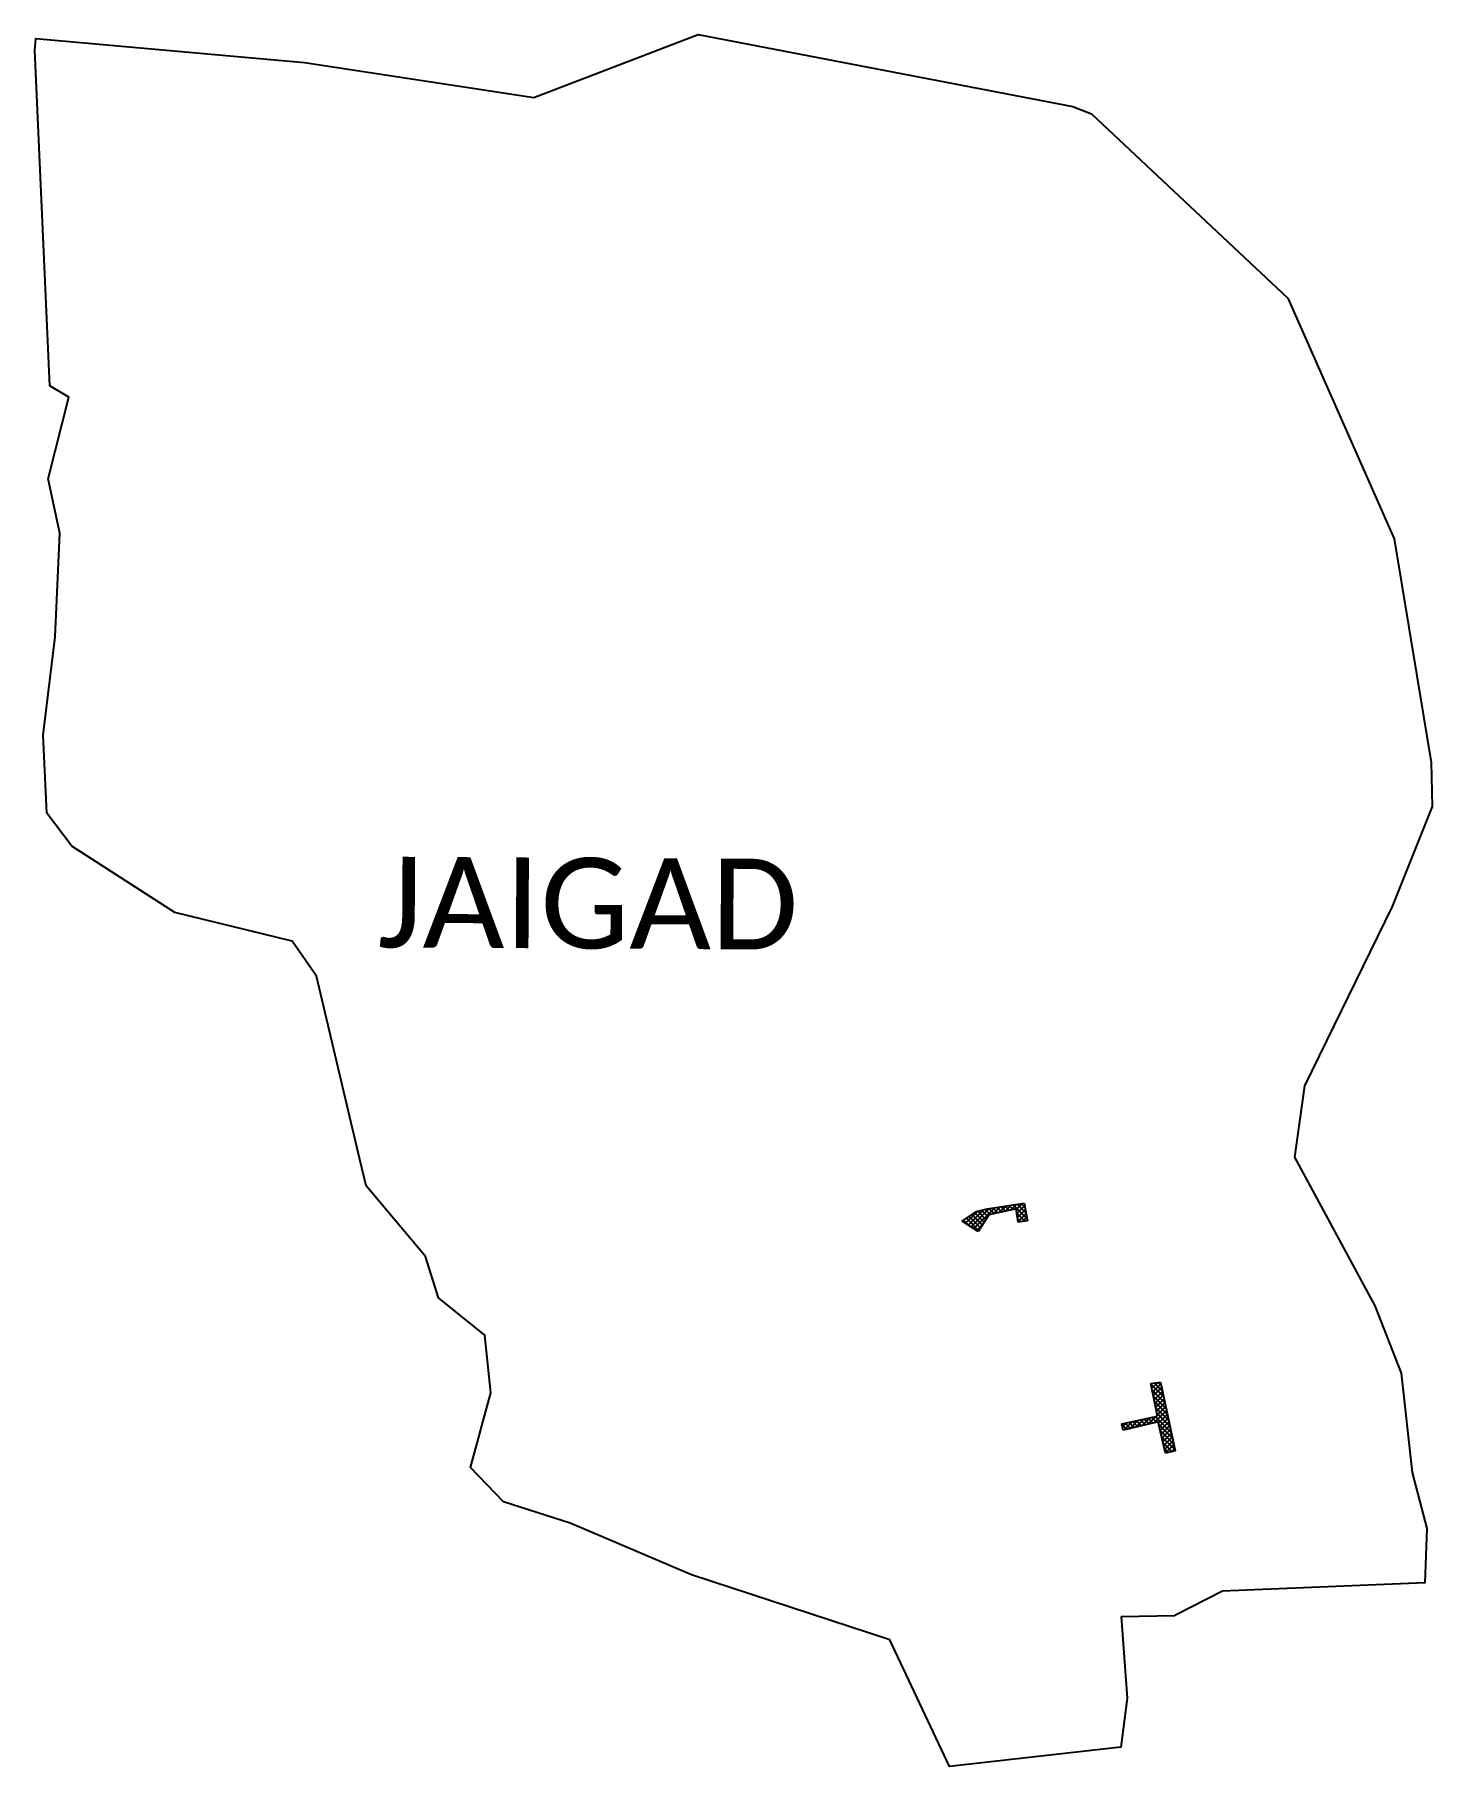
# Model space of a CAD drawing. Header units: metres. Extents: x 309933 to 311536, y 1912399 to 1914386.
import ezdxf

# ---------------------------------------------------------------- set-up
doc = ezdxf.new("R2010")
doc.units = ezdxf.units.M
doc.header["$MEASUREMENT"] = 0
for name, color, linetype in [('JETTY', 51, 'Continuous'), ('JETTY HATCH', 210, 'Continuous'), ('village', 3, 'Continuous'), ('VILLAGE NAME', 250, 'Continuous')]:
    doc.layers.add(name, color=color, linetype=linetype)
doc.styles.get("Standard").update_dxf_attribs({"font": 'arial.ttf'})

msp = doc.modelspace()

# ---------------------------------------------------------------- linework, layer by layer
at = {"layer": 'JETTY'}
for p, q in [((310996.9, 1913024.3), (311013.5, 1913035.3)), ((311013.5, 1913035.3), (311025.7, 1913038.2)), ((311027.7, 1913031.6), (311015.5, 1913012.5)), ((311025.7, 1913038.2), (311068.2, 1913044.9)), ((311059, 1913038.2), (311027.7, 1913031.6)), ((311061.3, 1913023), (311059, 1913038.2)), ((311068.2, 1913044.9), (311072, 1913024.5)), ((311015.5, 1913012.5), (310996.9, 1913024.3)), ((311072, 1913024.5), (311061.3, 1913023)), ((311213.3, 1912838), (311224.5, 1912839.4)), ((311221, 1912800.3), (311213.3, 1912838)), ((311224.5, 1912839.4), (311241.4, 1912760.5)), ((311180.2, 1912791.5), (311221, 1912800.3)), ((311181.7, 1912784.3), (311180.2, 1912791.5)), ((311221.7, 1912794.1), (311181.7, 1912784.3)), ((311230.2, 1912758.1), (311221.7, 1912794.1)), ((311241.4, 1912760.5), (311230.2, 1912758.1))]:
    msp.add_line(p, q, dxfattribs=at)
at = {"layer": 'JETTY HATCH', "linetype": 'Continuous'}
for p, q in [((311000.7, 1913021.8), (311014.4, 1913035.5)), ((311004, 1913019.8), (311021.4, 1913037.2)), ((311018.1, 1913016.6), (311005, 1913029.7)), ((311007.2, 1913017.7), (311028, 1913038.6)), ((311020.2, 1913019.8), (311008.2, 1913031.8)), ((311010.5, 1913015.7), (311034.3, 1913039.6)), ((311022.2, 1913023), (311011.4, 1913033.9)), ((311024.3, 1913026.3), (311014.9, 1913035.7)), ((311026.4, 1913029.5), (311019.2, 1913036.7)), ((311029.3, 1913031.9), (311023.5, 1913037.7)), ((311033.6, 1913032.9), (311027.9, 1913038.5)), ((311038, 1913033.8), (311032.5, 1913039.3)), ((311032.8, 1913032.7), (311040.6, 1913040.6)), ((311042.4, 1913034.7), (311037.1, 1913040)), ((311039.5, 1913034.1), (311046.9, 1913041.5)), ((311046.8, 1913035.6), (311041.7, 1913040.7)), ((311046.2, 1913035.5), (311053.2, 1913042.5)), ((311051.2, 1913036.5), (311046.3, 1913041.4)), ((311055.5, 1913037.5), (311050.8, 1913042.2)), ((311052.9, 1913036.9), (311059.5, 1913043.5)), ((311071.5, 1913026.8), (311055.4, 1913042.9)), ((311059.1, 1913037.8), (311065.8, 1913044.5)), ((311059.8, 1913033.2), (311068.7, 1913042.1)), ((311068.9, 1913024.1), (311059.8, 1913033.3)), ((311070.4, 1913033.3), (311060, 1913043.6)), ((311060.5, 1913028.5), (311069.6, 1913037.6)), ((311061.1, 1913023.9), (311070.4, 1913033.2)), ((311069.2, 1913039.8), (311064.6, 1913044.3)), ((311066.2, 1913023.7), (311071.2, 1913028.7)), ((310997.5, 1913023.9), (310999.8, 1913026.2)), ((311004.8, 1913019.2), (310998.6, 1913025.4)), ((311016.1, 1913013.3), (311001.8, 1913027.6)), ((311013.7, 1913013.6), (311020.7, 1913020.6)), ((311064.3, 1913023.5), (311060.7, 1913027)), ((311213.5, 1912836.9), (311214.8, 1912838.2)), ((311228.1, 1912822.5), (311213.5, 1912837.1)), ((311214.4, 1912832.5), (311220.9, 1912838.9)), ((311229.6, 1912815.7), (311214.8, 1912830.4)), ((311215.3, 1912828.1), (311224.8, 1912837.6)), ((311216.2, 1912823.7), (311225.8, 1912833.2)), ((311226.6, 1912829.2), (311217.4, 1912838.5)), ((311225.2, 1912836), (311222.1, 1912839.1)), ((311231, 1912809), (311216.2, 1912823.8)), ((311217.1, 1912819.3), (311226.7, 1912828.9)), ((311232.5, 1912802.2), (311217.6, 1912817.1)), ((311218, 1912814.9), (311227.7, 1912824.5)), ((311218.9, 1912810.5), (311228.6, 1912820.2)), ((311233.9, 1912795.4), (311218.9, 1912810.5)), ((311219.8, 1912806.1), (311229.5, 1912815.8)), ((311220.7, 1912801.7), (311230.5, 1912811.4)), ((311185.8, 1912785.3), (311180.4, 1912790.7)), ((311180.9, 1912788.3), (311185.1, 1912792.5)), ((311182.3, 1912784.4), (311191.8, 1912794)), ((311190, 1912786.3), (311184, 1912792.3)), ((311194.3, 1912787.4), (311188.4, 1912793.3)), ((311189.3, 1912786.1), (311198.6, 1912795.5)), ((311198.5, 1912788.4), (311192.7, 1912794.2)), ((311196.3, 1912787.8), (311205.4, 1912796.9)), ((311202.8, 1912789.4), (311197.1, 1912795.1)), ((311207.1, 1912790.5), (311201.5, 1912796.1)), ((311203.3, 1912789.6), (311212.1, 1912798.4)), ((311211.3, 1912791.5), (311205.8, 1912797)), ((311215.6, 1912792.6), (311210.2, 1912798)), ((311210.3, 1912791.3), (311218.9, 1912799.8)), ((311219.9, 1912793.6), (311214.6, 1912798.9)), ((311217.3, 1912793), (311231.4, 1912807.1)), ((311236.8, 1912781.9), (311218.9, 1912799.8)), ((311235.4, 1912788.7), (311220.3, 1912803.8)), ((311222.1, 1912792.5), (311232.4, 1912802.7)), ((311238.3, 1912775.2), (311222.5, 1912791)), ((311223.1, 1912788.2), (311233.3, 1912798.3)), ((311224.1, 1912783.9), (311234.2, 1912794)), ((311225.1, 1912779.6), (311235.2, 1912789.6)), ((311239.7, 1912768.4), (311224.1, 1912784.1)), ((311241.2, 1912761.7), (311225.7, 1912777.1)), ((311226.1, 1912775.3), (311236.1, 1912785.2)), ((311227.2, 1912771), (311237.1, 1912780.9)), ((311237.8, 1912759.7), (311227.3, 1912770.2)), ((311228.2, 1912766.7), (311238, 1912776.5)), ((311229.2, 1912762.4), (311238.9, 1912772.2)), ((311233.4, 1912758.8), (311229, 1912763.3)), ((311230.2, 1912758.2), (311239.9, 1912767.8)), ((311236.9, 1912759.5), (311240.8, 1912763.4))]:
    msp.add_line(p, q, dxfattribs=at)
at = {"layer": 'village'}
msp.add_lwpolyline([(311179.3, 1912570.7), (311240.9, 1912571.6)], dxfattribs=at)
at = {"layer": 'village', "color": 3}
for points in [[(309950.7, 1913982.7, 0), (309933.3, 1914367.7, 0), (309934.8, 1914381.2, 0), (310242.9, 1914353.7, 0), (310505.7, 1914313.5, 0), (310694.3, 1914385.8, 0), (311124.1, 1914303.2, 0), (311145.4, 1914294.8, 0), (311370.4, 1914083.3, 0), (311492.3, 1913807.3, 0), (311534.7, 1913550.5, 0), (311536.2, 1913500.1, 0), (311490.3, 1913385.4, 0), (311389.5, 1913179.7, 0), (311378.3, 1913097.8, 0), (311470.3, 1912927.1, 0), (311500.6, 1912849.9, 0), (311513, 1912735.9, 0), (311530.1, 1912671.7, 0), (311527.6, 1912609.2, 0), (311295.6, 1912599.8, 0), (311240.9, 1912571.6, 0)], [(311179.3, 1912570.7, 0), (311186.1, 1912476.9, 0), (311179, 1912420.8, 0), (310982.4, 1912398.6, 0), (310914, 1912543.9, 0), (310686.7, 1912618.4, 0), (310547.3, 1912677.7, 0), (310470.9, 1912702.2, 0), (310433.1, 1912741.5, 0), (310456.4, 1912827.2, 0), (310449.6, 1912893.4, 0), (310396.5, 1912936.1, 0), (310381.4, 1912983.7, 0), (310313.3, 1913064.6, 0), (310306.1, 1913094.8, 0), (310256.6, 1913305.5, 0), (310228.5, 1913345.5, 0), (310093.9, 1913378.4, 0), (309976, 1913454.7, 0), (309947.3, 1913492.6, 0), (309943.2, 1913581.8, 0), (309956.6, 1913694.8, 0), (309962.1, 1913813.8, 0), (309948.7, 1913875.9, 0), (309972.6, 1913969.9, 0), (309950.7, 1913982.7, 0), (309950.7, 1913982.7, 0)]]:
    msp.add_polyline3d(points, dxfattribs=at)

# ---------------------------------------------------------------- texts
at = {"layer": 'VILLAGE NAME', "insert": (310327, 1913442.5), "char_height": 104.042, "attachment_point": 1, "rotation": 359.6762}
msp.add_mtext_dynamic_manual_height_columns('{\\fCalibri|b0|i0|c0|p34;JAIGAD}', width=683.842, gutter_width=520.2, heights=[0], dxfattribs=at)

doc.saveas('drawing.dxf')
